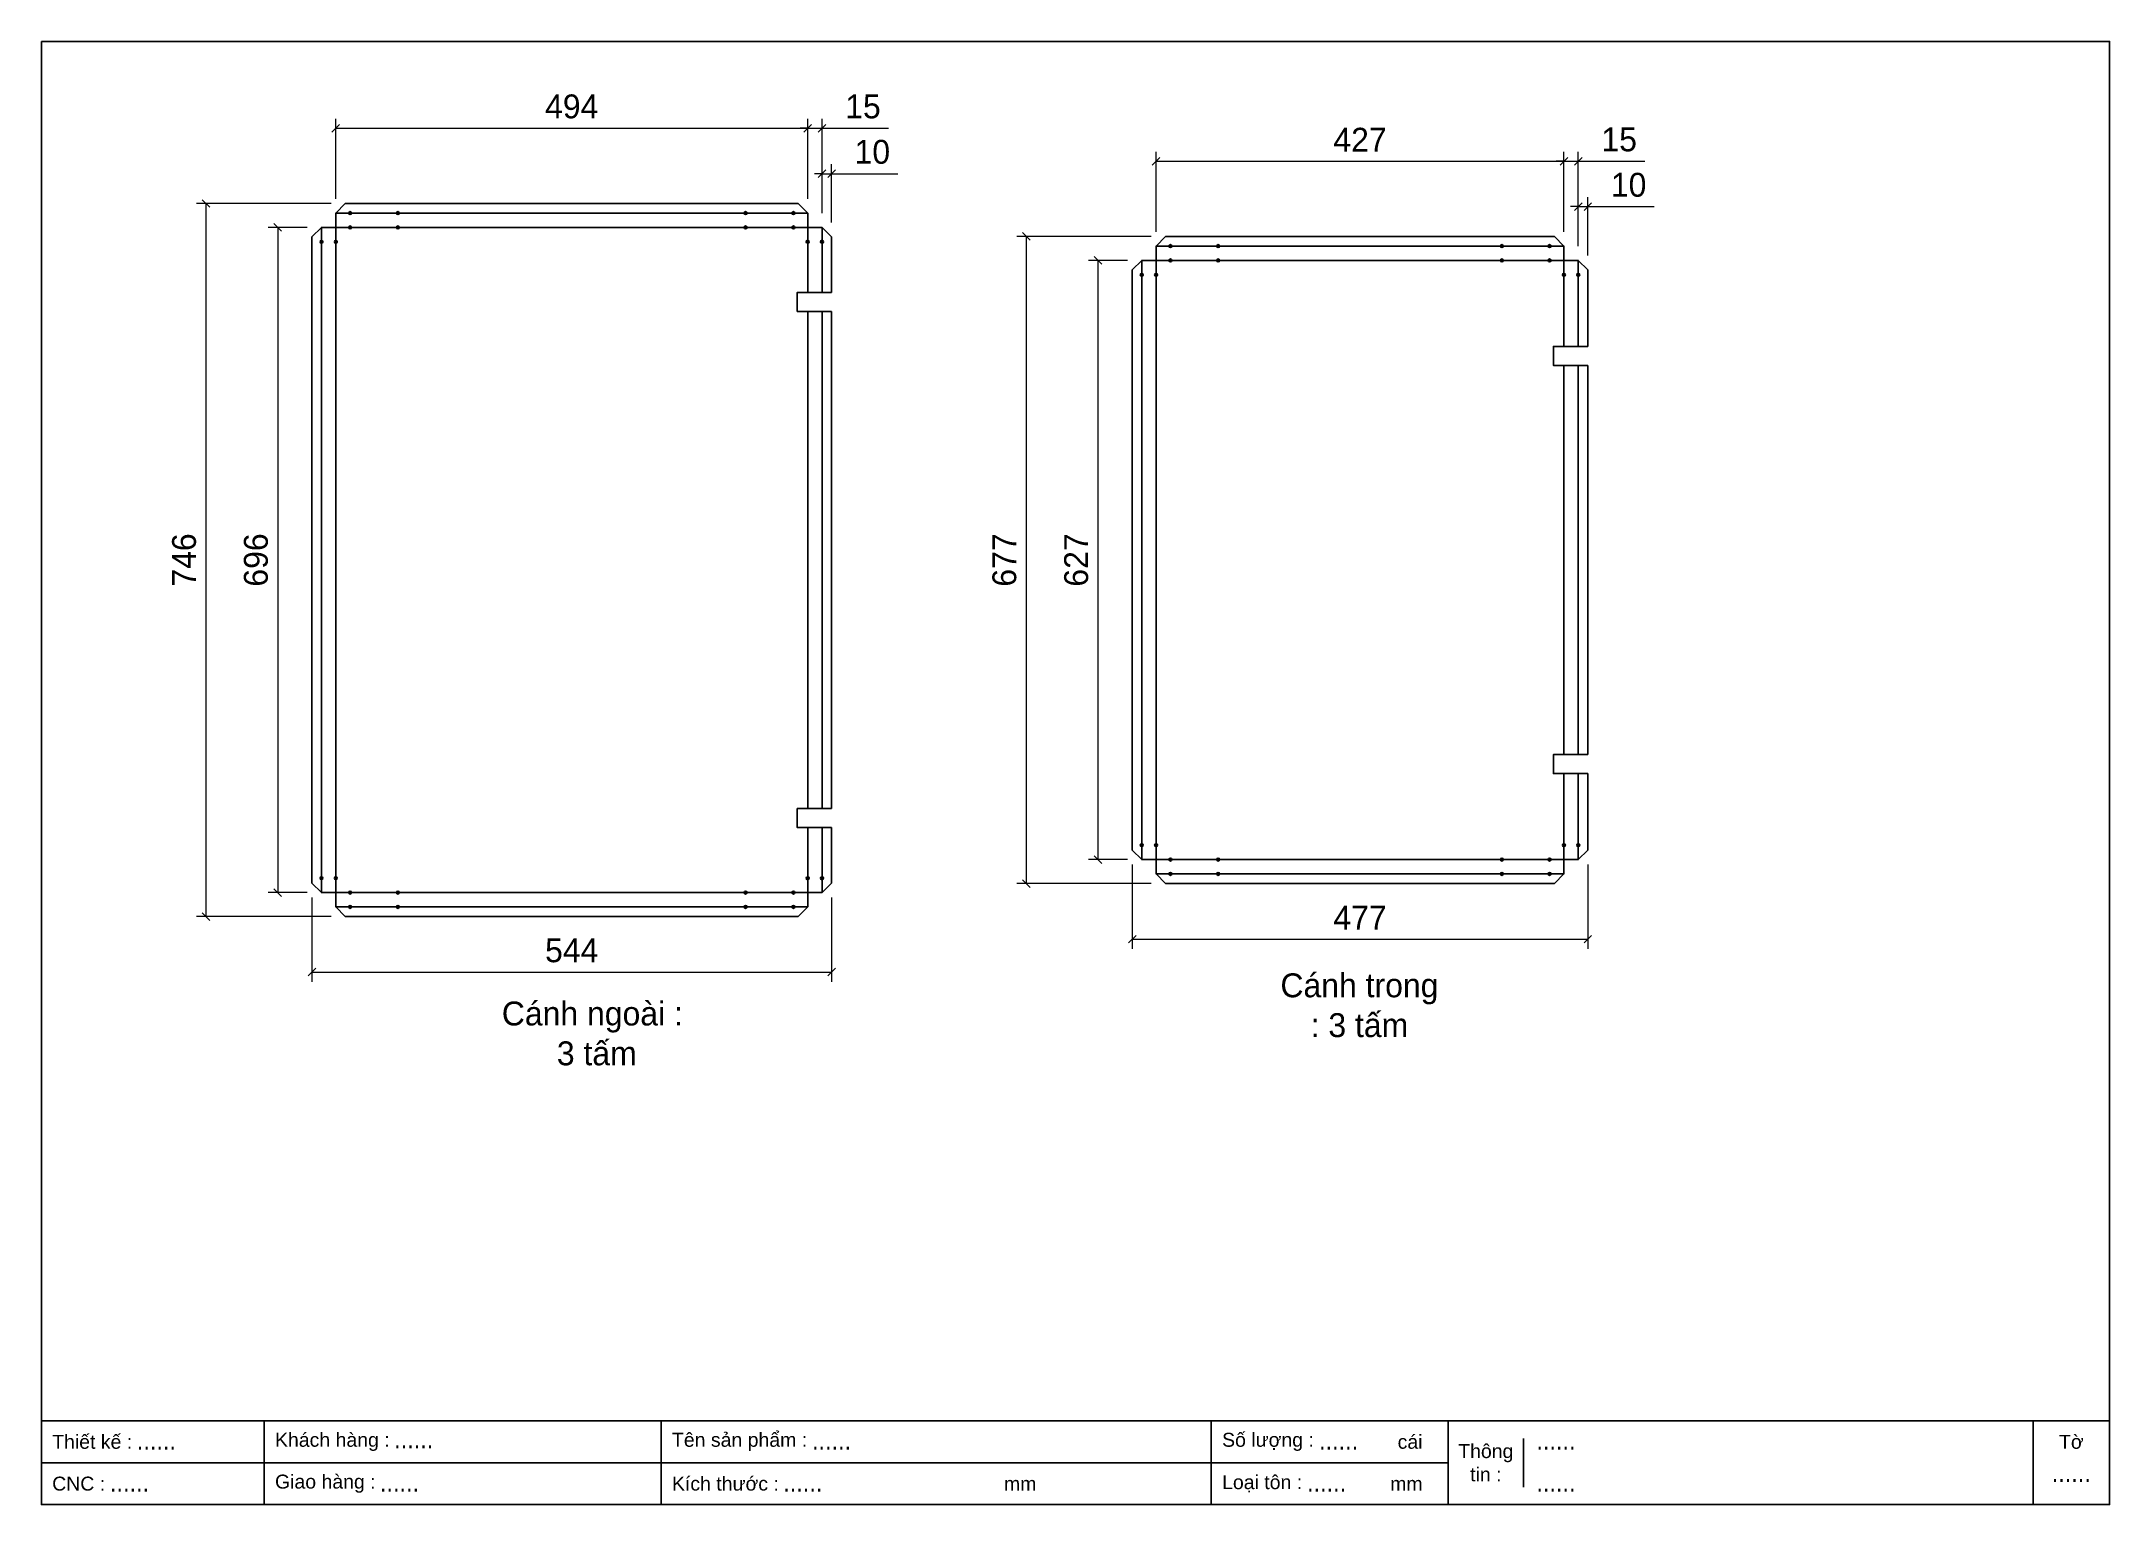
# Model space of a CAD drawing. Header units: millimetres. Extents: x 0 to 2165, y 0 to 1531.
import ezdxf
from ezdxf.enums import TextEntityAlignment as Align

# ---------------------------------------------------------------- set-up
doc = ezdxf.new("R2010")
doc.units = ezdxf.units.MM
doc.layers.add('CNC', color=7, linetype='Continuous')
doc.layers.add('DIM', color=253, linetype='Continuous')
doc.styles.add('Arial', font='arial.ttf')
doc.styles.add('Tahoma (Input Text)', font='tahoma.ttf')
doc.dimstyles.new('Dim-25', dxfattribs={"dimtxt": 25, "dimasz": 8, "dimexe": 10, "dimexo": 15, "dimgap": 10, "dimtad": 1, "dimdec": 0, "dimtxsty": 'Standard', "dimblk": 'OBLIQUE', "dimcen": 10, "dimclrd": 5, "dimclre": 5, "dimclrt": 3, "dimazin": 3, "dimtfac": 1, "dimtdec": 0, "dimtmove": 0, "dimatfit": 3, "dimldrblk": 'OBLIQUE', "dimlwd": 9, "dimlwe": 9})

# ---------------------------------------------------------------- blocks, each defined once
blk = doc.blocks.new('khungtenAsean2')
at = {"color": 7}
for p, q in [((2970, -1980), (0, -1980)), ((320, -1980), (320, -2100)), ((890, -1980), (890, -2100)), ((1680, -1980), (1680, -2100)), ((2020, -1980), (2020, -2100)), ((2860, -1980), (2860, -2100)), ((2128.3, -2005), (2128.3, -2075)), ((2020, -2040), (0, -2040))]:
    blk.add_line(p, q, dxfattribs=at)
blk.add_lwpolyline([(0, 0), (2970, 0), (2970, -2100), (0, -2100)], close=True, dxfattribs=at)
at = {"color": 2, "char_height": 20, "style": 'Arial'}
for s, insert, width, attachment_point in [('  Thiết kế :', (0, -2010), 917.634, 4), ('  Khách hàng :', (320, -2010), 917.634, 4), ('  Tên sản phẩm :', (890, -2010), 917.634, 4), ('  Số lượng :', (1680, -2010), 917.634, 4), ('cái', (1947.6, -2010), 917.634, 4), ('Thông\\Ptin :', (2074.2, -2040), 108.311, 5), ('Tờ', (2915, -2010), 110, 5), ('  CNC :', (0, -2070), 917.634, 4), ('  Giao hàng :', (320, -2070), 917.634, 4), ('  Kích thước :', (890, -2070), 917.634, 4), ('mm', (1382.3, -2070), 917.634, 4), ('  Loại tôn :', (1680, -2070), 917.634, 4), ('mm', (1936.9, -2070), 917.634, 4)]:
    blk.add_mtext(s, dxfattribs=dict(at, insert=insert, width=width, attachment_point=attachment_point))
at = {"color": 1, "style": 'Tahoma (Input Text)', "flags": 8}
for tag, p in [('#01', (137.1, -2021.3)), ('#03', (506.6, -2019.3)), ('#05', (1106.6, -2021.3)), ('#07', (1834.7, -2021.3)), ('#09', (2146.7, -2021.3)), ('#02', (98.5, -2081.3)), ('#04', (486.1, -2081.3)), ('#06', (1065.3, -2081.3)), ('#08', (1817.4, -2081.3)), ('#10', (2146.7, -2081.3))]:
    blk.add_attdef(tag, p, '', height=25, dxfattribs=at)
blk.add_attdef('#11', text='', height=25, dxfattribs=at).set_placement((2915, -2067.3), align=Align.CENTER)
blk = doc.blocks.new('f3daunguoc')
at = {"layer": 'CNC', "color": 2, "lineweight": -3}
blk.add_circle((0, 0), 1.5, dxfattribs=at)
blk = doc.blocks.new('*D1')
at = {"color": 0, "linetype": 'ByBlock', "lineweight": -2}
for p, q in [((813.2, 1388.5), (821.2, 1396.5)), ((831.2, 1396.5), (823.2, 1388.5))]:
    blk.add_line(p, q, dxfattribs=at)
at = {"layer": 'Defpoints', "color": 0, "ltscale": 3, "transparency": 16777216}
for p in [(827.2, 1392.5), (817.2, 1336.3), (827.2, 1326.3)]:
    blk.add_point(p, dxfattribs=at)
at = {"layer": 'DIM', "color": 5, "lineweight": 9, "ltscale": 3, "transparency": 16777216}
for p, q in [((817.2, 1392.5), (809.2, 1392.5)), ((817.2, 1351.3), (817.2, 1402.5)), ((817.2, 1392.5), (827.2, 1392.5)), ((827.2, 1341.3), (827.2, 1402.5)), ((827.2, 1392.5), (896.6, 1392.5))]:
    blk.add_line(p, q, dxfattribs=at)
at = {"layer": 'DIM', "color": 3, "ltscale": 3, "transparency": 16777216, "insert": (869.9, 1415.2), "char_height": 25, "attachment_point": 5}
blk.add_mtext('10', dxfattribs=at)
blk = doc.blocks.new('_Oblique')
at = {"color": 0, "linetype": 'ByBlock', "lineweight": -2}
blk.add_line((-0.5, -0.5), (0.5, 0.5), dxfattribs=at)
blk = doc.blocks.new('*D2')
at = {"color": 0, "linetype": 'ByBlock', "lineweight": -2}
for p, q in [((798.2, 1436), (806.2, 1444)), ((821.2, 1444), (813.2, 1436))]:
    blk.add_line(p, q, dxfattribs=at)
at = {"layer": 'Defpoints', "color": 0, "ltscale": 3, "transparency": 16777216}
for p in [(817.2, 1440), (802.2, 1351.3), (817.2, 1336.3)]:
    blk.add_point(p, dxfattribs=at)
at = {"layer": 'DIM', "color": 5, "lineweight": 9, "ltscale": 3, "transparency": 16777216}
for p, q in [((802.2, 1440), (794.2, 1440)), ((802.2, 1366.3), (802.2, 1450)), ((802.2, 1440), (817.2, 1440)), ((817.2, 1351.3), (817.2, 1450)), ((817.2, 1440), (886.9, 1440))]:
    blk.add_line(p, q, dxfattribs=at)
at = {"layer": 'DIM', "color": 3, "ltscale": 3, "transparency": 16777216, "insert": (860.1, 1462.7), "char_height": 25, "attachment_point": 5}
blk.add_mtext('15', dxfattribs=at)
blk = doc.blocks.new('*D3')
at = {"color": 0, "linetype": 'ByBlock', "lineweight": -2}
for p, q in [((312.2, 1444), (304.2, 1436)), ((798.2, 1436), (806.2, 1444))]:
    blk.add_line(p, q, dxfattribs=at)
at = {"layer": 'Defpoints', "color": 0, "ltscale": 3, "transparency": 16777216}
for p in [(802.2, 1440), (308.2, 1351.3), (802.2, 1351.3)]:
    blk.add_point(p, dxfattribs=at)
at = {"layer": 'DIM', "color": 5, "lineweight": 9, "ltscale": 3, "transparency": 16777216}
for p, q in [((308.2, 1366.3), (308.2, 1450)), ((308.2, 1440), (802.2, 1440)), ((802.2, 1366.3), (802.2, 1450))]:
    blk.add_line(p, q, dxfattribs=at)
at = {"layer": 'DIM', "color": 3, "ltscale": 3, "transparency": 16777216, "insert": (555.2, 1462.7), "char_height": 25, "attachment_point": 5}
blk.add_mtext('494', dxfattribs=at)
blk = doc.blocks.new('*D4')
at = {"color": 0, "linetype": 'ByBlock', "lineweight": -2}
for p, q in [((176.3, 1357.3), (168.3, 1365.3)), ((168.3, 619.3), (176.3, 611.3))]:
    blk.add_line(p, q, dxfattribs=at)
at = {"layer": 'Defpoints', "color": 0, "ltscale": 3, "transparency": 16777216}
for p in [(318.2, 1361.3), (172.3, 615.3), (318.2, 615.3)]:
    blk.add_point(p, dxfattribs=at)
at = {"layer": 'DIM', "color": 5, "lineweight": 9, "ltscale": 3, "transparency": 16777216}
for p, q in [((303.2, 1361.3), (162.3, 1361.3)), ((172.3, 1361.3), (172.3, 615.3)), ((303.2, 615.3), (162.3, 615.3))]:
    blk.add_line(p, q, dxfattribs=at)
at = {"layer": 'DIM', "color": 3, "ltscale": 3, "transparency": 16777216, "insert": (149.5, 988.3), "char_height": 25, "attachment_point": 5, "rotation": 90}
blk.add_mtext('746', dxfattribs=at)
blk = doc.blocks.new('*D5')
at = {"color": 0, "linetype": 'ByBlock', "lineweight": -2}
for p, q in [((287.2, 561.1), (279.2, 553.1)), ((823.2, 553.1), (831.2, 561.1))]:
    blk.add_line(p, q, dxfattribs=at)
at = {"layer": 'Defpoints', "color": 0, "ltscale": 3, "transparency": 16777216}
for p in [(283.2, 650.3), (827.2, 650.3), (827.2, 557.1)]:
    blk.add_point(p, dxfattribs=at)
at = {"layer": 'DIM', "color": 5, "lineweight": 9, "ltscale": 3, "transparency": 16777216}
for p, q in [((283.2, 635.3), (283.2, 547.1)), ((827.2, 635.3), (827.2, 547.1)), ((283.2, 557.1), (827.2, 557.1))]:
    blk.add_line(p, q, dxfattribs=at)
at = {"layer": 'DIM', "color": 3, "ltscale": 3, "transparency": 16777216, "insert": (555.2, 579.8), "char_height": 25, "attachment_point": 5}
blk.add_mtext('544', dxfattribs=at)
blk = doc.blocks.new('*D6')
at = {"color": 0, "linetype": 'ByBlock', "lineweight": -2}
for p, q in [((251.5, 1332.3), (243.5, 1340.3)), ((243.5, 644.3), (251.5, 636.3))]:
    blk.add_line(p, q, dxfattribs=at)
at = {"layer": 'Defpoints', "color": 0, "ltscale": 3, "transparency": 16777216}
for p in [(293.2, 1336.3), (247.5, 640.3), (293.2, 640.3)]:
    blk.add_point(p, dxfattribs=at)
at = {"layer": 'DIM', "color": 5, "lineweight": 9, "ltscale": 3, "transparency": 16777216}
for p, q in [((278.2, 1336.3), (237.5, 1336.3)), ((247.5, 1336.3), (247.5, 640.3)), ((278.2, 640.3), (237.5, 640.3))]:
    blk.add_line(p, q, dxfattribs=at)
at = {"layer": 'DIM', "color": 3, "ltscale": 3, "transparency": 16777216, "insert": (224.7, 988.3), "char_height": 25, "attachment_point": 5, "rotation": 90}
blk.add_mtext('696', dxfattribs=at)
blk = doc.blocks.new('*D7')
at = {"color": 0, "linetype": 'ByBlock', "lineweight": -2}
for p, q in [((1604.9, 1354), (1612.9, 1362)), ((1622.9, 1362), (1614.9, 1354))]:
    blk.add_line(p, q, dxfattribs=at)
at = {"layer": 'Defpoints', "color": 0, "ltscale": 3, "transparency": 16777216}
for p in [(1618.9, 1358), (1608.9, 1301.8), (1618.9, 1291.8)]:
    blk.add_point(p, dxfattribs=at)
at = {"layer": 'DIM', "color": 5, "lineweight": 9, "ltscale": 3, "transparency": 16777216}
for p, q in [((1608.9, 1316.8), (1608.9, 1368)), ((1618.9, 1306.8), (1618.9, 1368)), ((1608.9, 1358), (1600.9, 1358)), ((1608.9, 1358), (1618.9, 1358)), ((1618.9, 1358), (1688.3, 1358))]:
    blk.add_line(p, q, dxfattribs=at)
at = {"layer": 'DIM', "color": 3, "ltscale": 3, "transparency": 16777216, "insert": (1661.6, 1380.7), "char_height": 25, "attachment_point": 5}
blk.add_mtext('10', dxfattribs=at)
blk = doc.blocks.new('*D8')
at = {"color": 0, "linetype": 'ByBlock', "lineweight": -2}
for p, q in [((1589.9, 1401.5), (1597.9, 1409.5)), ((1612.9, 1409.5), (1604.9, 1401.5))]:
    blk.add_line(p, q, dxfattribs=at)
at = {"layer": 'Defpoints', "color": 0, "ltscale": 3, "transparency": 16777216}
for p in [(1608.9, 1405.5), (1593.9, 1316.8), (1608.9, 1301.8)]:
    blk.add_point(p, dxfattribs=at)
at = {"layer": 'DIM', "color": 5, "lineweight": 9, "ltscale": 3, "transparency": 16777216}
for p, q in [((1593.9, 1331.8), (1593.9, 1415.5)), ((1608.9, 1316.8), (1608.9, 1415.5)), ((1593.9, 1405.5), (1585.9, 1405.5)), ((1593.9, 1405.5), (1608.9, 1405.5)), ((1608.9, 1405.5), (1678.5, 1405.5))]:
    blk.add_line(p, q, dxfattribs=at)
at = {"layer": 'DIM', "color": 3, "ltscale": 3, "transparency": 16777216, "insert": (1651.7, 1428.2), "char_height": 25, "attachment_point": 5}
blk.add_mtext('15', dxfattribs=at)
blk = doc.blocks.new('*D9')
at = {"color": 0, "linetype": 'ByBlock', "lineweight": -2}
for p, q in [((1170.9, 1409.5), (1162.9, 1401.5)), ((1589.9, 1401.5), (1597.9, 1409.5))]:
    blk.add_line(p, q, dxfattribs=at)
at = {"layer": 'Defpoints', "color": 0, "ltscale": 3, "transparency": 16777216}
for p in [(1593.9, 1405.5), (1166.9, 1316.8), (1593.9, 1316.8)]:
    blk.add_point(p, dxfattribs=at)
at = {"layer": 'DIM', "color": 5, "lineweight": 9, "ltscale": 3, "transparency": 16777216}
for p, q in [((1166.9, 1331.8), (1166.9, 1415.5)), ((1593.9, 1331.8), (1593.9, 1415.5)), ((1166.9, 1405.5), (1593.9, 1405.5))]:
    blk.add_line(p, q, dxfattribs=at)
at = {"layer": 'DIM', "color": 3, "ltscale": 3, "transparency": 16777216, "insert": (1380.4, 1428), "char_height": 25, "attachment_point": 5}
blk.add_mtext('427', dxfattribs=at)
blk = doc.blocks.new('*D10')
at = {"color": 0, "linetype": 'ByBlock', "lineweight": -2}
for p, q in [((1035, 1322.8), (1027, 1330.8)), ((1027, 653.8), (1035, 645.8))]:
    blk.add_line(p, q, dxfattribs=at)
at = {"layer": 'Defpoints', "color": 0, "ltscale": 3, "transparency": 16777216}
for p in [(1176.9, 1326.8), (1031, 649.8), (1176.9, 649.8)]:
    blk.add_point(p, dxfattribs=at)
at = {"layer": 'DIM', "color": 5, "lineweight": 9, "ltscale": 3, "transparency": 16777216}
for p, q in [((1161.9, 1326.8), (1021, 1326.8)), ((1031, 1326.8), (1031, 649.8)), ((1161.9, 649.8), (1021, 649.8))]:
    blk.add_line(p, q, dxfattribs=at)
at = {"layer": 'DIM', "color": 3, "ltscale": 3, "transparency": 16777216, "insert": (1008.2, 988.3), "char_height": 25, "attachment_point": 5, "rotation": 90}
blk.add_mtext('677', dxfattribs=at)
blk = doc.blocks.new('*D11')
at = {"color": 0, "linetype": 'ByBlock', "lineweight": -2}
for p, q in [((1145.9, 595.6), (1137.9, 587.6)), ((1614.9, 587.6), (1622.9, 595.6))]:
    blk.add_line(p, q, dxfattribs=at)
at = {"layer": 'Defpoints', "color": 0, "ltscale": 3, "transparency": 16777216}
for p in [(1141.9, 684.8), (1618.9, 684.8), (1618.9, 591.6)]:
    blk.add_point(p, dxfattribs=at)
at = {"layer": 'DIM', "color": 5, "lineweight": 9, "ltscale": 3, "transparency": 16777216}
for p, q in [((1141.9, 669.8), (1141.9, 581.6)), ((1618.9, 669.8), (1618.9, 581.6)), ((1141.9, 591.6), (1618.9, 591.6))]:
    blk.add_line(p, q, dxfattribs=at)
at = {"layer": 'DIM', "color": 3, "ltscale": 3, "transparency": 16777216, "insert": (1380.4, 614.1), "char_height": 25, "attachment_point": 5}
blk.add_mtext('477', dxfattribs=at)
blk = doc.blocks.new('*D12')
at = {"color": 0, "linetype": 'ByBlock', "lineweight": -2}
for p, q in [((1110.1, 1297.8), (1102.1, 1305.8)), ((1102.1, 678.8), (1110.1, 670.8))]:
    blk.add_line(p, q, dxfattribs=at)
at = {"layer": 'Defpoints', "color": 0, "ltscale": 3, "transparency": 16777216}
for p in [(1151.9, 1301.8), (1106.1, 674.8), (1151.9, 674.8)]:
    blk.add_point(p, dxfattribs=at)
at = {"layer": 'DIM', "color": 5, "lineweight": 9, "ltscale": 3, "transparency": 16777216}
for p, q in [((1136.9, 1301.8), (1096.1, 1301.8)), ((1106.1, 1301.8), (1106.1, 674.8)), ((1136.9, 674.8), (1096.1, 674.8))]:
    blk.add_line(p, q, dxfattribs=at)
at = {"layer": 'DIM', "color": 3, "ltscale": 3, "transparency": 16777216, "insert": (1083.4, 988.3), "char_height": 25, "attachment_point": 5, "rotation": 90}
blk.add_mtext('627', dxfattribs=at)

msp = doc.modelspace()

# ---------------------------------------------------------------- linework, layer by layer
at = {"color": 7}
for points in [[(827.2, 708.3), (827.2, 650.3), (817.2, 640.3), (802.2, 640.3), (802.2, 625.3), (792.2, 615.3), (318.2, 615.3), (308.2, 625.3), (308.2, 640.3), (293.2, 640.3), (283.2, 650.3), (283.2, 1326.3), (293.2, 1336.3), (308.2, 1336.3), (308.2, 1351.3), (318.2, 1361.3), (792.2, 1361.3), (802.2, 1351.3), (802.2, 1336.3), (817.2, 1336.3), (827.2, 1326.3), (827.2, 1268.3)], [(308.2, 1351.3), (802.2, 1351.3)], [(293.2, 640.3), (293.2, 1336.3)], [(802.2, 708.3), (802.2, 640.3), (308.2, 640.3), (308.2, 1336.3), (802.2, 1336.3), (802.2, 1268.3)], [(817.2, 1336.3), (817.2, 1268.3)], [(1618.9, 764.8), (1618.9, 684.8), (1608.9, 674.8), (1593.9, 674.8), (1593.9, 659.8), (1583.9, 649.8), (1176.9, 649.8), (1166.9, 659.8), (1166.9, 674.8), (1151.9, 674.8), (1141.9, 684.8), (1141.9, 1291.8), (1151.9, 1301.8), (1166.9, 1301.8), (1166.9, 1316.8), (1176.9, 1326.8), (1583.9, 1326.8), (1593.9, 1316.8), (1593.9, 1301.8), (1608.9, 1301.8), (1618.9, 1291.8), (1618.9, 1211.8)], [(1151.9, 674.8), (1151.9, 1301.8)], [(1166.9, 1316.8), (1593.9, 1316.8)], [(1593.9, 764.8), (1593.9, 674.8), (1166.9, 674.8), (1166.9, 1301.8), (1593.9, 1301.8), (1593.9, 1211.8)], [(1608.9, 1301.8), (1608.9, 1211.8)], [(802.2, 1248.3), (802.2, 728.3)], [(817.2, 1248.3), (817.2, 728.3)], [(827.2, 1248.3), (827.2, 728.3)], [(1593.9, 1191.8), (1593.9, 784.8)], [(1608.9, 1191.8), (1608.9, 784.8)], [(1618.9, 1191.8), (1618.9, 784.8)], [(1608.9, 764.8), (1608.9, 674.8)], [(817.2, 708.3), (817.2, 640.3)], [(1593.9, 659.8), (1166.9, 659.8)], [(802.2, 625.3), (308.2, 625.3)]]:
    msp.add_lwpolyline(points, dxfattribs=at)
at = {"color": 2}
for points in [[(827.2, 1248.3), (791.2, 1248.3), (791.2, 1268.3), (827.2, 1268.3)], [(1618.9, 1191.8), (1582.9, 1191.8), (1582.9, 1211.8), (1618.9, 1211.8)], [(1618.9, 784.8), (1582.9, 784.8), (1582.9, 764.8), (1618.9, 764.8)], [(827.2, 728.3), (791.2, 728.3), (791.2, 708.3), (827.2, 708.3)]]:
    msp.add_lwpolyline(points, dxfattribs=at)

# ---------------------------------------------------------------- block references
at = {"color": 7}
ref = msp.add_blockref('khungtenAsean2', (0, 1530.9), dxfattribs=dict(at, xscale=0.7290000000011787, yscale=0.7290000000011787, zscale=0.7290000000011787))
ref.add_attrib('#11', '......', dxfattribs={"color": 1, "height": 18.23, "style": 'Tahoma (Input Text)'}).set_placement((2125, 23.8), align=Align.CENTER)
ref.add_attrib('#09', '......', (1565, 57.4), dxfattribs={"color": 1, "height": 18.23, "style": 'Tahoma (Input Text)'})
ref.add_attrib('#10', '......', (1565, 13.7), dxfattribs={"color": 1, "height": 18.23, "style": 'Tahoma (Input Text)'})
ref.add_attrib('#08', '......', (1324.9, 13.7), dxfattribs={"color": 1, "height": 18.23, "style": 'Tahoma (Input Text)'})
ref.add_attrib('#07', '......', (1337.5, 57.4), dxfattribs={"color": 1, "height": 18.23, "style": 'Tahoma (Input Text)'})
ref.add_attrib('#06', '......', (776.6, 13.7), dxfattribs={"color": 1, "height": 18.23, "style": 'Tahoma (Input Text)'})
ref.add_attrib('#05', '......', (806.7, 57.4), dxfattribs={"color": 1, "height": 18.23, "style": 'Tahoma (Input Text)'})
ref.add_attrib('#04', '......', (354.4, 13.7), dxfattribs={"color": 1, "height": 18.23, "style": 'Tahoma (Input Text)'})
ref.add_attrib('#03', '......', (369.3, 58.8), dxfattribs={"color": 1, "height": 18.23, "style": 'Tahoma (Input Text)'})
ref.add_attrib('#02', '......', (71.8, 13.7), dxfattribs={"color": 1, "height": 18.23, "style": 'Tahoma (Input Text)'})
ref.add_attrib('#01', '......', (99.9, 57.4), dxfattribs={"color": 1, "height": 18.23, "style": 'Tahoma (Input Text)'})
at = {"lineweight": -3, "xscale": -1, "rotation": 180}
for p in [(323.2, 1351.3), (373.2, 1351.3), (293.2, 1321.3), (308.2, 1321.3), (323.2, 1336.3), (373.2, 1336.3), (1181.9, 1316.8), (1181.9, 1301.8), (1231.9, 1316.8), (1231.9, 1301.8), (1151.9, 1286.8), (1166.9, 1286.8)]:
    msp.add_blockref('f3daunguoc', p, dxfattribs=at)
at = {"lineweight": -3, "rotation": 180}
for p in [(737.2, 1351.3), (787.2, 1351.3), (737.2, 1336.3), (787.2, 1336.3), (802.2, 1321.3), (817.2, 1321.3), (1528.9, 1316.8), (1528.9, 1301.8), (1578.9, 1316.8), (1578.9, 1301.8), (1593.9, 1286.8), (1608.9, 1286.8)]:
    msp.add_blockref('f3daunguoc', p, dxfattribs=at)
at = {"lineweight": -3}
for p in [(1151.9, 689.8), (1166.9, 689.8), (1181.9, 674.8), (1231.9, 674.8), (293.2, 655.3), (308.2, 655.3), (1181.9, 659.8), (1231.9, 659.8), (323.2, 640.3), (373.2, 640.3), (323.2, 625.3), (373.2, 625.3)]:
    msp.add_blockref('f3daunguoc', p, dxfattribs=at)
at = {"lineweight": -3, "xscale": -1}
for p in [(1528.9, 674.8), (1578.9, 674.8), (1593.9, 689.8), (1608.9, 689.8), (802.2, 655.3), (817.2, 655.3), (1528.9, 659.8), (1578.9, 659.8), (737.2, 640.3), (787.2, 640.3), (737.2, 625.3), (787.2, 625.3)]:
    msp.add_blockref('f3daunguoc', p, dxfattribs=at)

# ---------------------------------------------------------------- texts
at = {"color": 7, "char_height": 25, "width": 915, "attachment_point": 5}
for s, insert in [('Cánh trong\\P: 3 tấm', (1379.8, 522.3)), ('Cánh ngoài :\\P 3 tấm', (576.8, 492.8))]:
    msp.add_mtext(s, dxfattribs=dict(at, insert=insert))

# ---------------------------------------------------------------- dimensions: what is measured, and where the dimension line sits
at = {"layer": 'DIM', "color": 2, "ltscale": 3}
for base, p1, p2, picture, middle in [((802.2, 1440), (308.2, 1351.3), (802.2, 1351.3), '*D3', (555.2, 1462.7)), ((817.2, 1440), (802.2, 1351.3), (817.2, 1336.3), '*D2', (860.1, 1462.7)), ((827.2, 1392.5), (817.2, 1336.3), (827.2, 1326.3), '*D1', (869.9, 1415.2)), ((1593.9, 1405.5), (1166.9, 1316.8), (1593.9, 1316.8), '*D9', (1380.4, 1428)), ((1608.9, 1405.5), (1593.9, 1316.8), (1608.9, 1301.8), '*D8', (1651.7, 1428.2)), ((1618.9, 1358), (1608.9, 1301.8), (1618.9, 1291.8), '*D7', (1661.6, 1380.7)), ((1618.9, 591.6), (1141.9, 684.8), (1618.9, 684.8), '*D11', (1380.4, 614.1)), ((827.2, 557.1), (283.2, 650.3), (827.2, 650.3), '*D5', (555.2, 579.8))]:
    dim = msp.add_linear_dim(base=base, p1=p1, p2=p2, dimstyle='Dim-25', dxfattribs=at)
    dim.commit()
    dim.dimension.update_dxf_attribs({"geometry": picture, "text_midpoint": middle})
for base, p1, p2, picture, middle in [((172.3, 615.3), (318.2, 1361.3), (318.2, 615.3), '*D4', (172.3, 988.3)), ((1031, 649.8), (1176.9, 1326.8), (1176.9, 649.8), '*D10', (1031, 988.3))]:
    dim = msp.add_linear_dim(base=base, p1=p1, p2=p2, angle=90, dimstyle='Dim-25', dxfattribs=at)
    dim.commit()
    dim.dimension.update_dxf_attribs({"geometry": picture, "text_midpoint": middle, "dimtype": 160})
for base, p1, p2, picture, middle in [((247.5, 640.3), (293.2, 1336.3), (293.2, 640.3), '*D6', (224.7, 988.3)), ((1106.1, 674.8), (1151.9, 1301.8), (1151.9, 674.8), '*D12', (1083.4, 988.3))]:
    dim = msp.add_linear_dim(base=base, p1=p1, p2=p2, angle=90, dimstyle='Dim-25', dxfattribs=at)
    dim.commit()
    dim.dimension.update_dxf_attribs({"geometry": picture, "text_midpoint": middle})

doc.saveas('drawing.dxf')
